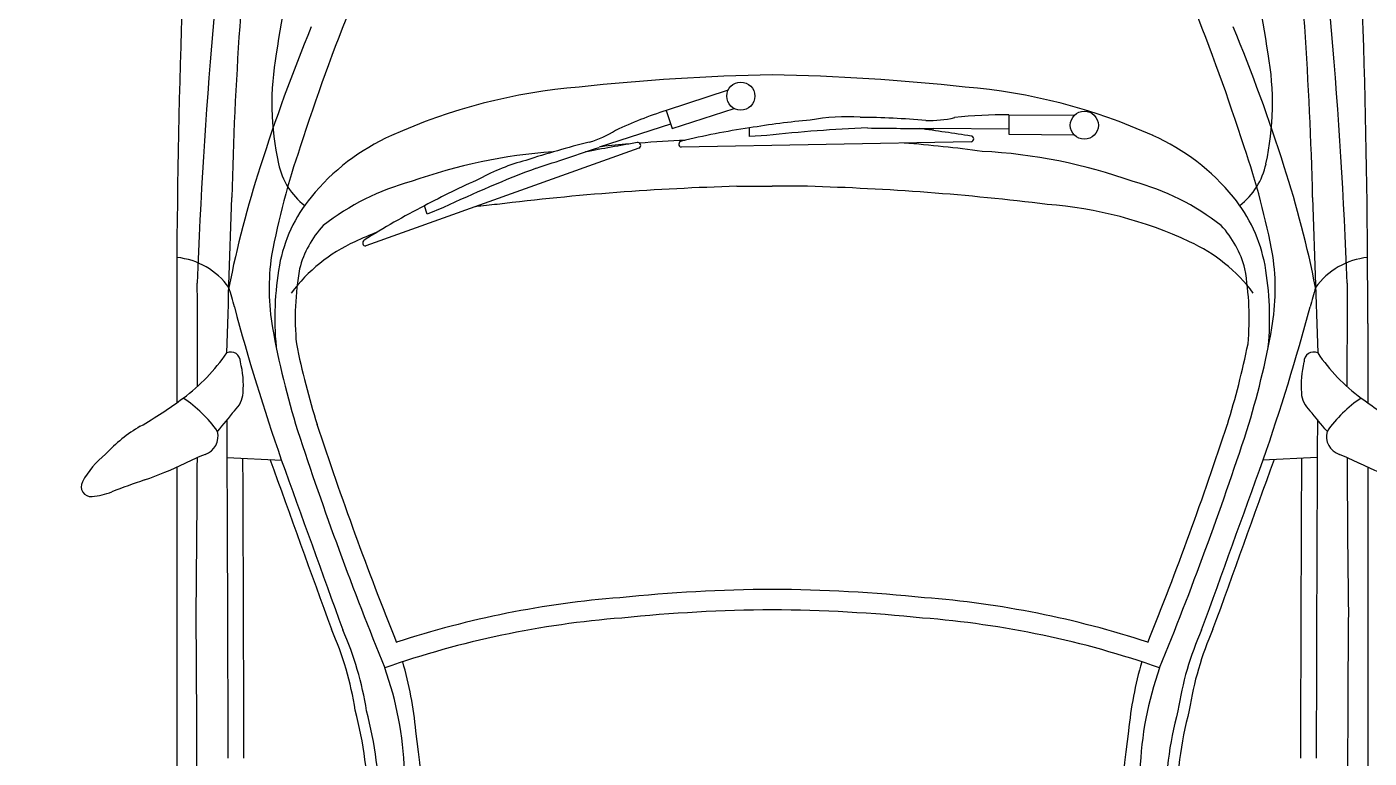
# Model space of a CAD drawing. Header units: inches. Extents: x 2718 to 3105, y 7857 to 8371.
# Drawn here: x 2952.46 to 3000.4, y 7937.15 to 7963.26 of the extents above; entities that cross this region are included whole.
import ezdxf

# ---------------------------------------------------------------- set-up
doc = ezdxf.new("R2010")
doc.units = ezdxf.units.IN
doc.header["$MEASUREMENT"] = 0
doc.layers.add('windwo', color=142, linetype='Continuous')

# ---------------------------------------------------------------- blocks, each defined once
blk = doc.blocks.new('A$C670E5B59')
for p, q in [((1482.4, 1888.9), (1598.7, 1888.9)), ((1693.3, 1888.9), (2210.1, 1888.9)), ((1678.9, 1814.7), (1683.1, 1735)), ((1176.9, 1457.9), (1176.2, 1362)), ((1204.2, 1361.7), (1205.4, 1457.7)), ((1176.2, 1362), (1204.2, 1361.7)), ((1197.2, 1361.8), (1195.9, 1251.7)), ((1215.6, 1306.5), (1223.5, 880.6)), ((1280.9, 1066.4), (1280.9, 1014.4)), ((1206.3, 1006.4), (1207.9, 981)), ((1280.9, 962.4), (1280.9, 1014.4)), ((1207.9, 981), (1195.2, 981)), ((1139.6, 949.7), (1169.6, 858.7)), ((1196.2, 867.4), (1166.7, 958.7)), ((1169.6, 858.7), (1196.2, 867.4)), ((1189.6, 865.2), (1223.6, 760.5)), ((1224.7, 818.7), (1368.5, 417.7)), ((1312, 531.5), (1321.6, 507.9)), ((1321.6, 507.9), (1309.5, 503.8)), ((1678.9, 214.1), (1683.1, 293.8)), ((1482.4, 139.9), (1598.7, 139.9)), ((1693.3, 139.9), (2210.1, 139.9))]:
    blk.add_line(p, q)
for centre in [(1191.2, 1472.7), (1148.4, 968.3)]:
    blk.add_circle(centre, 20.6)
for centre, radius, start, end in [((1028.2, 2295), 700.3, 323.5917, 329.7711), ((1179.7, 2119.5), 562.9, 334.4538, 340.9993), ((1461.8, -10753.7), 12642.6, 89.90669, 93.58791), ((1491.6, 1899), 106.7, 185.5607, 234.4209), ((1375.6, 2037.4), 267.8, 304.0367, 323.8276), ((1752.6, 1986.8), 193.4, 213.7475, 234.6318), ((2182.7, 1640.1), 548.7, 154.4538, 157.8176), ((1726.8, -6057.8), 7922.4, 92.19768, 97.57434), ((1563.8, 30826.8), 28968.4, 269.7215, 270.02174), ((1563.8, 30826.8), 28968.4, 270.22862, 270.67638), ((2120.4, 23717.6), 21858.2, 269.43734, 270.11352), ((1647.9, 1856.4), 28.2, 255.1633, 341.1587), ((-750.5, 67976.2), 66199.9, 271.772604, 271.970238), ((1538.5, 1809.6), 14.3, 155.9739, 270.9077), ((2953.5, 215.9), 2079.9, 129.14, 130.2211), ((2639.9, 221191.8), 219379.2, 269.734536, 269.864329), ((1437.3, -3923.8), 5733.5, 91.40018, 96.4226), ((1727.6, 298.3), 1543, 101.1388, 107.9506), ((1672.4, 2621.5), 844.9, 253.2959, 255.2995), ((616, -1334.3), 3249.6, 70.8453, 74.9829), ((1573, 1929.3), 138.3, 255.6747, 274.5973), ((1582.2, 1829.4), 38, 272.8656, 317.9991), ((2639.9, 221168.7), 219379.2, 269.749332, 269.864329), ((2034.5, -699.3), 2586.7, 107.6072, 112.4491), ((1810.1, -2843.7), 4643.2, 98.9685, 103.4492), ((1159.1, 1339), 410.1, 77.5071, 100.217), ((1581.7, 673.5), 1094.3, 100.4792, 109.1289), ((1225.6, 1636), 105.9, 37.884, 77.8935), ((1437.4, 1519.8), 222, 100.5208, 129.2958), ((1431.3, 1417.6), 335.5, 80.142, 98.3303), ((1474.8, 1289.1), 455.7, 84.7638, 99.8468), ((1270.9, 526.3), 1241.1, 72.7208, 79.8904), ((-26471, -76535.8), 83195.7, 70.038335, 70.221369), ((-26470.1, -76552.4), 83195.7, 70.038335, 70.221369), ((1579.9, 1529.1), 238.7, 126.616, 155.7093), ((2169.3, -1244.9), 3100.2, 107.7701, 116.1627), ((1437.8, 1568), 145, 104.2806, 133.1751), ((1474.8, 1289.1), 425.7, 84.9792, 99.8468), ((1270.9, 526.3), 1211.1, 72.7208, 78.5105), ((-9.5, -3312.7), 5287.8, 67.8055, 71.8289), ((1495.1, 1446.1), 315.5, 128.9183, 156.1718), ((-9.5, -3312.7), 5257.8, 68.1131, 71.8289), ((1619.9, 1452.3), 358, 141.7847, 165.0775), ((2124.3, 2099.6), 478.6, 246.2185, 261.0906), ((2125.1, 2082.9), 478.6, 246.2185, 261.0906), ((1905.7, 1373.1), 599.9, 154.9317, 175.6927), ((2195.7, 2173.3), 565.5, 255.0867, 270.0703), ((2196.6, 2156.6), 565.5, 255.0867, 270.0703), ((3281.3, 1129.8), 1370.6, 160.6779, 175.5895), ((2154.7, 2047.4), 493.1, 250.2404, 268.1974), ((1969.7, 1229), 837.4, 155.7016, 175.2791), ((3281.3, 1129.8), 1400.6, 161.8489, 175.5733), ((2007, 1282.5), 778.5, 160.3348, 177.0419), ((2133.9, 2093.9), 558.8, 253.9097, 264.5429), ((2354.8, 3510.1), 1991.3, 262.0892, 269.2099), ((4966.3, 964.5), 3686.8, 172.9327, 178.4161), ((1755.6, 1350.1), 579.6, 178.8278, 186.7171), ((3232.8, 1051.9), 2021.4, 172.3023, 175.5701), ((8267.3, 232.9), 7141.4, 171.35379, 171.97263), ((1211.3, 1306.1), 4.26, 4.891, 175.1345), ((4180.1, 963.9), 3063.2, 173.74, 179.0555), ((1020.8, 1245.6), 163.4, 358.0776, 13.0023), ((-6414.9, 1260.9), 7610.9, 359.19758, 359.93053), ((2334.6, 1138.3), 1154.9, 174.9434, 179.7436), ((4177.4, 1000.6), 2304.7, 174.0884, 179.6515), ((4177.4, 1000.6), 2274.7, 174.0786, 179.6515), ((1462.9, 1122.2), 284.1, 175.7008, 190.5305), ((3131.1, 1225.7), 1937.2, 182.1114, 186.4993), ((2290.9, 1168.2), 1111.6, 185.057, 189.6966), ((4180.1, 1064.9), 3063.2, 180.9445, 186.26), ((4177.4, 1028.2), 2304.7, 180.3485, 185.9116), ((4177.4, 1028.2), 2274.7, 180.3485, 185.9214), ((2144, 1115), 958.2, 188.0378, 194.1354), ((4966.3, 1064.3), 3686.8, 181.5839, 187.0673), ((3232.8, 976.9), 2021.4, 182.5578, 184.4624), ((1219.2, 881.8), 4.48, 190.576, 344.4142), ((1722.4, 1032.9), 579.6, 197.4906, 205.3799), ((1220.8, 817), 4.26, 23.5538, 193.7973), ((8249.2, 2058.1), 7141.4, 190.01658, 190.63543), ((3232.8, 976.9), 2021.4, 184.9046, 186.0596), ((3281.3, 899), 1400.6, 184.4267, 198.1511), ((3281.3, 899), 1370.6, 184.4105, 199.3221), ((1059.6, 698.7), 163.4, 16.7404, 31.6651), ((-5990, -1666.2), 7610.9, 17.86037, 18.59332), ((1969.7, 799.8), 837.4, 184.7209, 204.2984), ((2338.7, 1017.4), 1154.9, 193.6062, 198.4064), ((2007, 746.3), 778.5, 183.9616, 199.6652), ((1518.1, 723.2), 284.1, 194.3636, 209.1933), ((3065.4, 1355.2), 1937.2, 200.7742, 205.1621), ((1905.7, 655.8), 599.9, 184.3073, 187.3853), ((2287.7, 1031.8), 1111.6, 203.7198, 208.3594), ((2165.6, 934.4), 958.2, 206.7006, 212.7982), ((2354.8, -1481.3), 1991.3, 90.7901, 97.9108), ((2169.3, 3273.7), 3100.2, 243.8373, 252.2299), ((1619.9, 576.5), 358, 194.9225, 218.2153), ((2133.9, -65.1), 558.8, 95.4571, 106.0903), ((2154.7, -18.6), 493.1, 91.8026, 109.7596), ((1495.1, 582.7), 315.5, 203.8282, 231.0817), ((-9.5, 5341.5), 5257.8, 288.1711, 291.8869), ((1905.7, 655.8), 599.9, 201.6547, 205.0683), ((-9.5, 5341.5), 5287.8, 288.1711, 292.1945), ((2196.6, -127.8), 565.5, 89.9297, 104.9133), ((1364, 417.5), 4.48, 209.2388, 3.077), ((2125.1, -54.1), 478.6, 98.9094, 113.7815), ((2195.7, -144.4), 565.5, 89.9297, 104.9133), ((1579.9, 499.8), 238.7, 204.2907, 233.384), ((2124.3, -70.7), 478.6, 98.9094, 113.7815), ((-26470.1, 78581.3), 83195.7, 289.778631, 289.961665), ((1810.1, 4872.5), 4643.2, 256.5508, 261.0315), ((1437.8, 460.9), 145, 226.8249, 255.7194), ((-26471, 78564.6), 83195.7, 289.778631, 289.961665), ((2034.5, 2728.2), 2586.7, 247.5509, 252.3928), ((1437.4, 509), 222, 230.7042, 259.4792), ((1270.9, 1502.5), 1211.1, 281.4895, 287.2792), ((1581.7, 1355.3), 1094.3, 250.8711, 259.5208), ((1225.6, 392.9), 105.9, 282.1065, 322.116), ((1474.8, 739.7), 425.7, 260.1532, 275.0208), ((1270.9, 1502.5), 1241.1, 280.1096, 287.2792), ((1159.1, 689.8), 410.1, 259.783, 282.4929), ((1431.3, 611.2), 335.5, 261.6697, 279.858), ((1474.8, 739.7), 455.7, 260.1532, 275.2362), ((616, 3363.2), 3249.6, 285.0171, 289.1547), ((1727.6, 1730.5), 1543, 252.0494, 258.8612), ((1437.3, 5952.6), 5733.5, 263.5774, 268.59982), ((1573, 99.5), 138.3, 85.4027, 104.3253), ((1582.2, 199.4), 38, 42.0009, 87.1344), ((2639.9, -219139.9), 219379.2, 90.135671, 90.250668), ((1726.8, 8086.6), 7922.4, 262.42566, 267.80232), ((-750.5, -65947.4), 66199.9, 88.029762, 88.227396), ((1672.4, -592.6), 844.9, 104.7005, 106.7041), ((1538.5, 219.2), 14.3, 89.0923, 204.0261), ((2953.5, 1812.9), 2079.9, 229.7789, 230.86), ((1491.6, 129.8), 106.7, 125.5791, 174.4393), ((1375.6, -8.6), 267.8, 36.1724, 55.9633), ((1752.6, 42.1), 193.4, 125.3682, 146.2525), ((2639.9, -219163), 219379.2, 90.135671, 90.265464), ((1647.9, 172.5), 28.2, 18.8413, 104.8367), ((2182.7, 388.7), 548.7, 202.1824, 205.5462), ((1461.8, 12782.5), 12642.6, 266.41209, 270.09331), ((1563.8, -28797.9), 28968.4, 89.97826, 90.2785), ((1563.8, -28797.9), 28968.4, 89.32362, 89.77138), ((2120.4, -21688.7), 21858.2, 89.88648, 90.56266), ((1028.2, -266.1), 700.3, 30.2289, 36.4083), ((1179.7, -90.6), 562.9, 19.0007, 25.5462), ((1832.5, 204), 231.4, 210.5538, 226.7748), ((3047.4, 552.5), 1412.4, 199.0007, 201.0799), ((1628, 5.4), 108.8, 5.4052, 21.0799), ((1781.3, 122.7), 138.3, 219.1298, 241.2679), ((1721.8, 14.2), 14.6, 241.2679, 5.4052)]:
    blk.add_arc(centre, radius, start, end)

msp = doc.modelspace()

# ---------------------------------------------------------------- hatches: boundary and pattern name
at = {"layer": 'windwo', "true_color": 0x136734}
h = msp.add_hatch(dxfattribs=at)
h.set_pattern_fill('ANSI31', color=116)
h.paths.add_polyline_path([(2794.461, 8169.608), (2914.461, 8169.608), (2914.461, 8151.608), (2918.961, 8151.608), (2918.961, 8174.108), (2794.461, 8174.108), (2794.461, 8192.108), (2785.461, 8192.108), (2785.461, 8105.358), (2794.461, 8105.358), (2794.461, 8117.108), (2914.461, 8117.108), (2914.461, 8111.108), (2918.961, 8111.108), (2918.961, 8121.608), (2794.461, 8121.608)], flags=17)
h.paths.add_polyline_path([(2794.461, 8033.608), (2794.461, 8045.358), (2785.461, 8045.358), (2785.461, 7868.108), (2749.461, 7868.108), (2749.461, 8339.108), (3095.964, 8339.108), (3095.964, 8315.108), (3082.464, 8315.108), (3082.464, 8306.108), (3095.964, 8306.108), (3095.964, 7863.608), (3104.961, 7863.608), (3104.961, 8343.608), (2744.961, 8343.608), (2744.961, 7863.608), (2951.964, 7863.608), (2951.964, 7868.108), (2794.461, 7868.108), (2794.461, 7946.608), (2816.461, 7946.608), (2816.461, 7955.608), (2794.461, 7955.608)])
h.paths.add_polyline_path([(2983.463, 8041.608), (2966.961, 8041.608), (2966.961, 8032.608), (2983.463, 8032.608)], flags=17)
h.paths.add_polyline_path([(3095.964, 8041.608), (3079.463, 8041.608), (3079.463, 8032.608), (3095.964, 8032.608)], flags=17)
h.paths.add_polyline_path([(2918.961, 8051.108), (2914.461, 8051.108), (2914.461, 8038.108), (2898.099, 8038.108, -0.011653), (2897.405, 8038.108), (2873.808, 8038.108), (2873.808, 8033.608), (2910.461, 8033.608), (2910.461, 8030.928, -0.081282), (2910.467, 8030.136), (2910.467, 8018.728), (2910.467, 7981.728), (2910.461, 7955.608), (2888.461, 7955.608), (2888.461, 7946.608), (2918.961, 7946.608)], flags=17)
h.paths.add_polyline_path([(2918.961, 8306.108), (2986.464, 8306.108), (2986.464, 8315.108), (2785.461, 8315.108), (2785.461, 8288.108), (2794.461, 8288.108), (2794.461, 8306.108), (2914.461, 8306.108), (2914.461, 8216.108), (2972.965, 8216.108), (2972.965, 8276.108), (2968.465, 8276.108), (2968.465, 8220.608), (2918.961, 8220.608)], flags=17)
h.paths.add_polyline_path([(3095.964, 8174.108), (2969.965, 8174.108), (2969.965, 8169.608), (3095.964, 8169.608)], flags=17)

# ---------------------------------------------------------------- block references
at = {"xscale": 0.02431854225587045, "yscale": 0.02431854225587045, "zscale": 0.02431854225587045, "rotation": 270}
msp.add_blockref('A$C670E5B59', (2954.412, 7988.714), dxfattribs=at)

doc.saveas('drawing.dxf')
